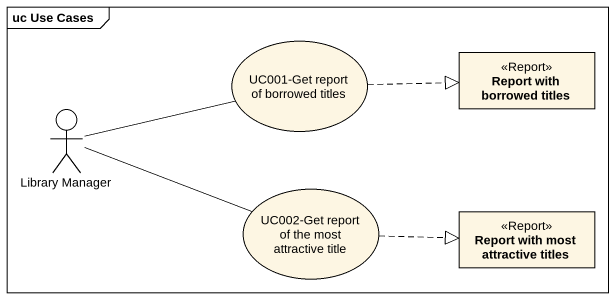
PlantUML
@startuml
mainframe uc Use Cases
allowmixing
hide circle
hide empty members
usecase "UC001-Get report of borrowed titles" as UC001_Get_report_of
class "Report with borrowed titles" as Report_with_borrowed_titles <<Report>>
actor "Library Manager" as Library_Manager
usecase "UC002-Get report of the most attractive title" as UC002_Get_report_of_the
class "Report with most attractive titles" as Report_with_most_attractive <<Report>>
UC001_Get_report_of .right.|> Report_with_borrowed_titles
Library_Manager -right- UC001_Get_report_of
Library_Manager -right- UC002_Get_report_of_the
UC002_Get_report_of_the .right.|> Report_with_most_attractive
@enduml
